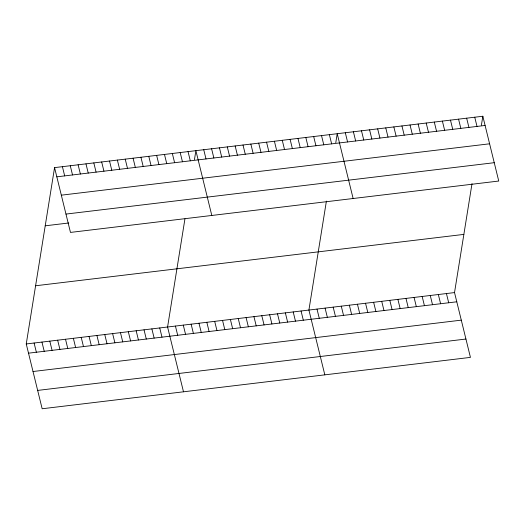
<?xml version="1.0" encoding="UTF-8"?>
<svg xmlns="http://www.w3.org/2000/svg" width="525" height="525" viewBox="0 0 525 525"><rect width="100%" height="100%" fill="white"/><g stroke="black" fill="none" stroke-linecap="round" stroke-linejoin="round"><path stroke-width="0.79" d="M472.008 183.658L454.525 292.582L470.439 357.381L42.164 408.758L26.25 343.96L54.561 167.619L482.836 116.242L498.75 181.04L70.475 232.418L54.561 167.619M184.944 218.846L167.58 327.003L183.494 391.801M194.453 159.62L195.891 150.662L211.805 215.46M326.399 201.127L308.91 310.052L324.824 374.85M335.783 142.662L337.221 133.711L353.135 198.509M481.399 125.199L482.836 116.242M56.825 176.833L485.1 125.455M61.327 195.175L489.602 143.798M65.973 214.075L494.242 162.697M45.216 225.809L68.775 222.987M35.595 285.764L463.864 234.393M26.25 343.96L454.525 292.582M28.514 353.174L456.789 301.796M33.016 371.516L461.291 320.145M37.662 390.416L465.931 339.038M474.744 117.213L477.008 126.427M466.653 118.184L468.917 127.398M458.568 119.155L460.825 128.369M450.476 120.127L452.74 129.34M442.385 121.098L444.649 130.312M434.3 122.062L436.557 131.283M426.208 123.034L428.472 132.248M418.117 124.005L420.381 133.219M410.025 124.976L412.289 134.19M446.434 293.554L448.698 302.767M401.94 125.947L404.204 135.161M438.342 294.525L440.606 303.739M393.848 126.919L396.113 136.132M430.257 295.496L432.515 304.71M385.757 127.89L388.021 137.104M422.166 296.467L424.43 305.681M377.672 128.861L379.929 138.075M414.074 297.439L416.338 306.652M369.58 129.826L371.844 139.046M405.983 298.41L408.247 307.624M361.489 130.797L363.753 140.011M397.898 299.375L400.162 308.595M353.397 131.768L355.661 140.982M389.806 300.346L392.07 309.56M345.312 132.74L347.576 141.953M381.714 301.317L383.978 310.531M373.629 302.288L375.893 311.502M329.372 134.649L331.636 143.87M365.538 303.26L367.802 312.473M321.517 135.594L323.781 144.808M357.446 304.231L359.71 313.445M313.668 136.533L315.932 145.753M349.361 305.202L351.619 314.416M305.812 137.478L308.077 146.692M341.27 306.173L343.534 315.387M297.964 138.423L300.228 147.637M333.178 307.138L335.442 316.358M290.108 139.361L292.373 148.575M325.087 308.109L327.351 317.323M282.26 140.306L284.524 149.52M317.002 309.081L319.266 318.294M274.411 141.245L276.668 150.458M266.556 142.19L268.82 151.403M301.061 310.997L303.319 320.211M258.707 143.128L260.971 152.342M293.206 311.935L295.47 321.149M250.852 144.073L253.116 153.287M285.357 312.88L287.621 322.094M243.003 145.012L245.267 154.225M277.502 313.819L279.766 323.033M235.148 145.957L237.412 155.17M269.653 314.764L271.917 323.978M227.299 146.895L229.563 156.109M261.798 315.702L264.062 324.916M219.443 147.84L221.707 157.054M253.949 316.647L256.213 325.861M211.595 148.778L213.859 157.992M246.094 317.586L248.358 326.799M203.746 149.723L206.003 158.937M238.245 318.531L240.509 327.744M230.396 319.469L232.654 328.683M188.042 151.607L190.306 160.821M222.541 320.414L224.805 329.628M180.187 152.545L182.451 161.759M214.692 321.353L216.956 330.566M172.338 153.49L174.602 162.704M206.837 322.298L209.101 331.511M164.482 154.429L166.747 163.643M198.988 323.236L201.252 332.45M156.634 155.374L158.898 164.588M191.133 324.181L193.397 333.395M148.778 156.312L151.042 165.532M183.284 325.119L185.548 334.333M140.93 157.257L143.194 166.471M175.429 326.064L177.693 335.278M133.081 158.196L135.338 167.416M125.226 159.141L127.49 168.354M159.731 327.948L161.989 337.162M117.377 160.079L119.641 169.299M151.876 328.886L154.14 338.107M109.522 161.024L111.786 170.238M144.027 329.831L146.291 339.045M101.673 161.969L103.937 171.183M136.172 330.77L138.436 339.99M93.818 162.907L96.082 172.121M128.323 331.715L130.587 340.928M85.969 163.852L88.233 173.066M120.468 332.653L122.732 341.873M78.113 164.791L80.377 174.005M112.619 333.598L114.883 342.812M70.265 165.736L72.529 174.95M104.764 334.543L107.028 343.757M62.416 166.674L64.673 175.888M96.915 335.482L99.179 344.695M89.066 336.427L91.324 345.64M81.211 337.365L83.475 346.579M73.362 338.31L75.626 347.524M65.507 339.248L67.771 348.462M57.658 340.193L59.922 349.407M49.803 341.132L52.067 350.346M41.954 342.077L44.218 351.291M34.099 343.015L36.363 352.229"/></g></svg>
